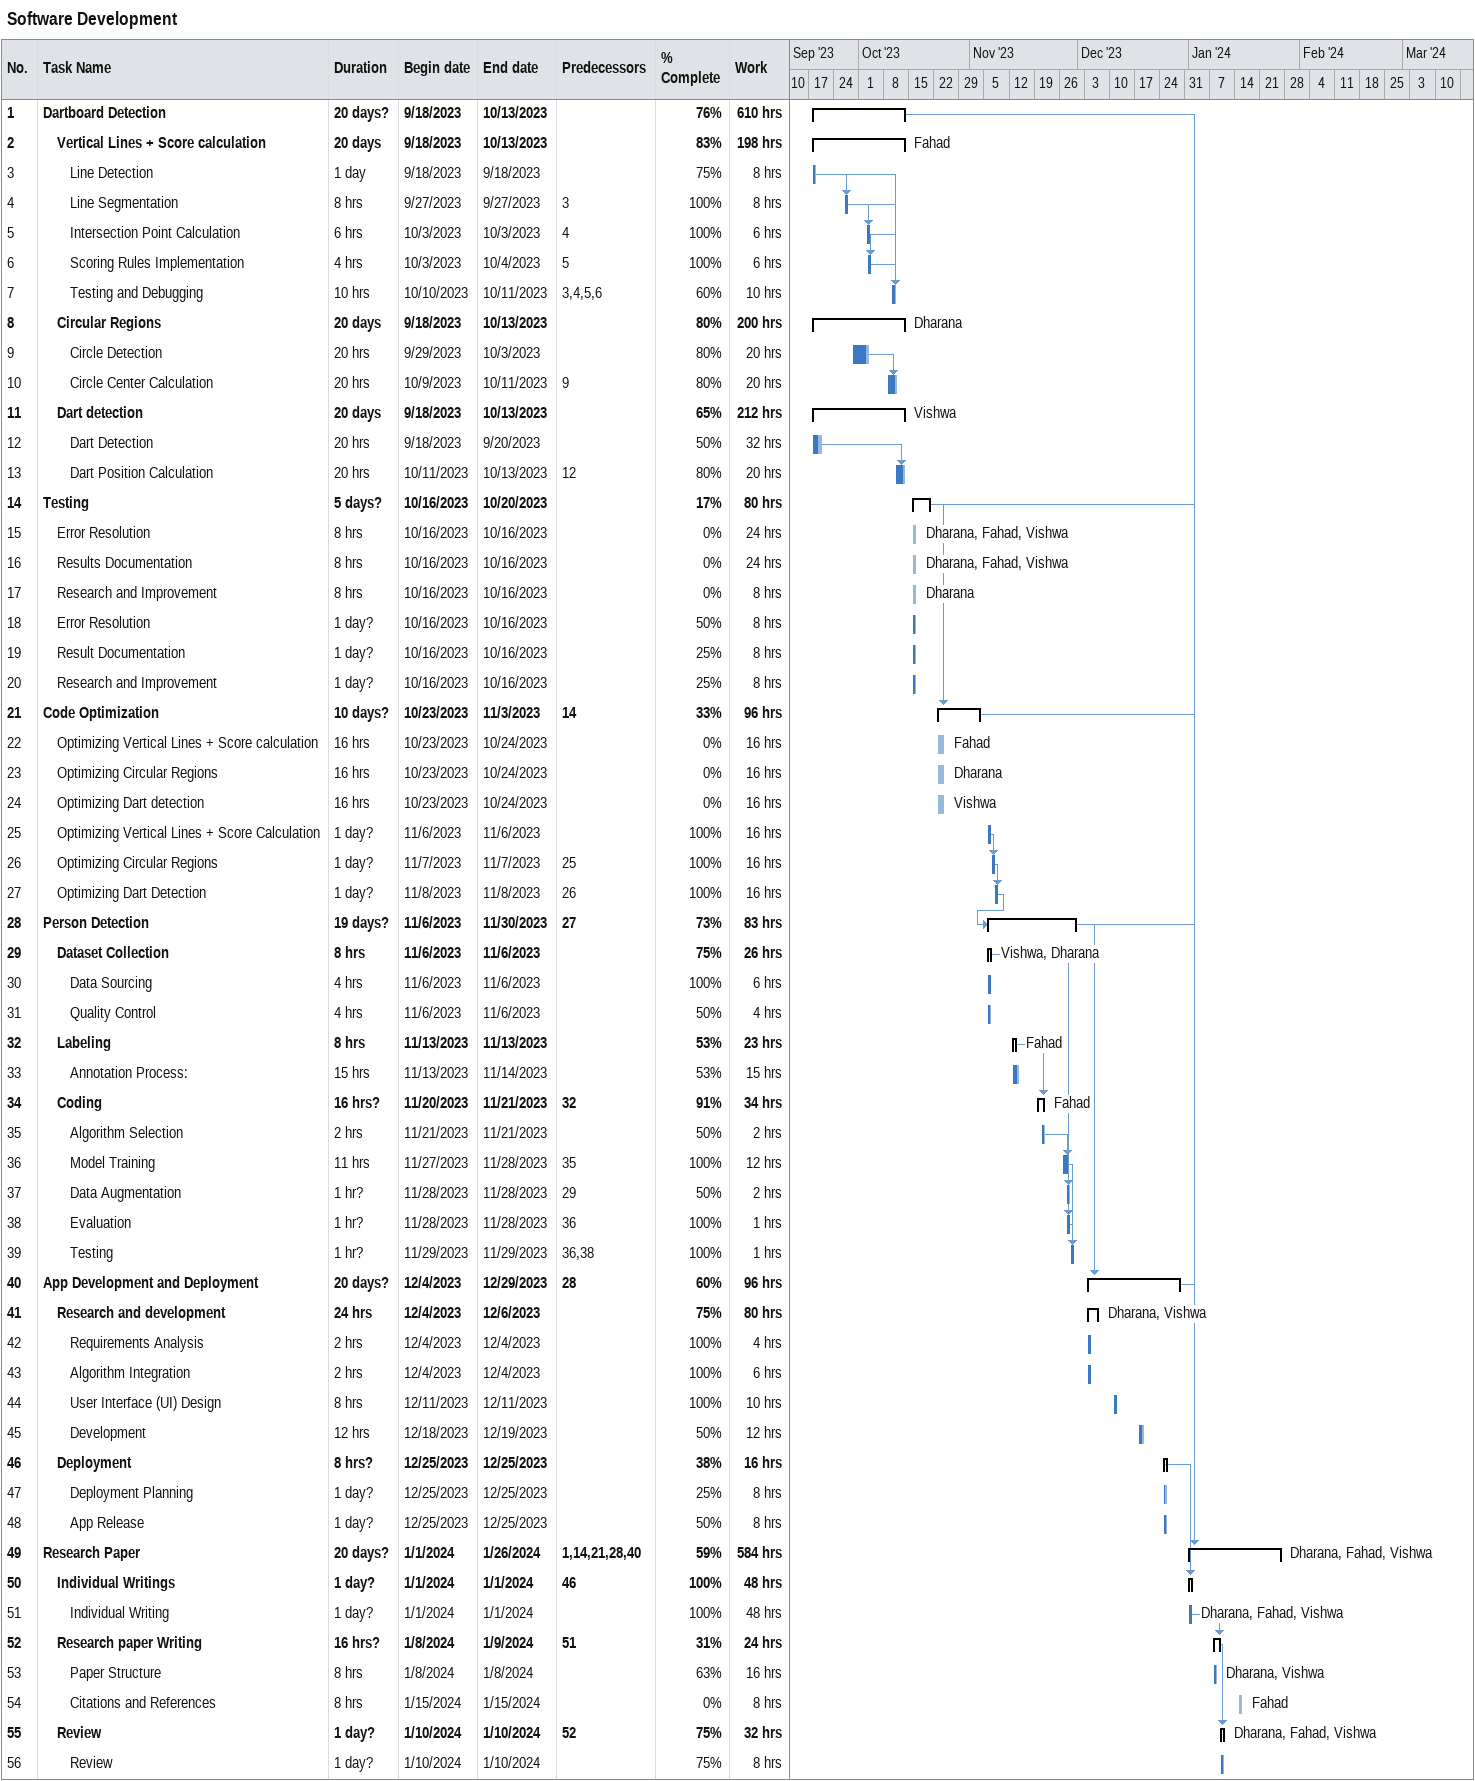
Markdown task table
Software Development

| ID | Level | Task | Duration | Start | Finish | Predecessors | Resources | % complete | Work (h) |
|---|---|---|---|---|---|---|---|---|---|
| 1 | 1 | **Dartboard Detection** | 20d? | 2023-09-18 | 2023-10-13 |  |  | 76 | 610 |
| 2 | 2 | **Vertical Lines + Score calculation** | 20d | 2023-09-18 | 2023-10-13 |  | Fahad | 83 | 198 |
| 3 | 3 | Line Detection | 1d | 2023-09-18 | 2023-09-18 |  |  | 75 | 8 |
| 4 | 3 | Line Segmentation | 8h | 2023-09-27 | 2023-09-27 | 3 |  | 100 | 8 |
| 5 | 3 | Intersection Point Calculation | 6h | 2023-10-03 | 2023-10-03 | 4 |  | 100 | 6 |
| 6 | 3 | Scoring Rules Implementation | 4h | 2023-10-03 | 2023-10-04 | 5 |  | 100 | 6 |
| 7 | 3 | Testing and Debugging | 10h | 2023-10-10 | 2023-10-11 | 3, 4, 5, 6 |  | 60 | 10 |
| 8 | 2 | **Circular Regions** | 20d | 2023-09-18 | 2023-10-13 |  | Dharana | 80 | 200 |
| 9 | 3 | Circle Detection | 20h | 2023-09-29 | 2023-10-03 |  |  | 80 | 20 |
| 10 | 3 | Circle Center Calculation | 20h | 2023-10-09 | 2023-10-11 | 9 |  | 80 | 20 |
| 11 | 2 | **Dart detection** | 20d | 2023-09-18 | 2023-10-13 |  | Vishwa | 65 | 212 |
| 12 | 3 | Dart Detection | 20h | 2023-09-18 | 2023-09-20 |  |  | 50 | 32 |
| 13 | 3 | Dart Position Calculation | 20h | 2023-10-11 | 2023-10-13 | 12 |  | 80 | 20 |
| 14 | 1 | **Testing** | 5d? | 2023-10-16 | 2023-10-20 |  |  | 17 | 80 |
| 15 | 2 | Error Resolution | 8h | 2023-10-16 | 2023-10-16 |  | Dharana, Fahad, Vishwa | 0 | 24 |
| 16 | 2 | Results Documentation | 8h | 2023-10-16 | 2023-10-16 |  | Dharana, Fahad, Vishwa | 0 | 24 |
| 17 | 2 | Research and Improvement | 8h | 2023-10-16 | 2023-10-16 |  | Dharana | 0 | 8 |
| 18 | 2 | Error Resolution | 1d? | 2023-10-16 | 2023-10-16 |  |  | 50 | 8 |
| 19 | 2 | Result Documentation | 1d? | 2023-10-16 | 2023-10-16 |  |  | 25 | 8 |
| 20 | 2 | Research and Improvement | 1d? | 2023-10-16 | 2023-10-16 |  |  | 25 | 8 |
| 21 | 1 | **Code Optimization** | 10d? | 2023-10-23 | 2023-11-03 | 14 |  | 33 | 96 |
| 22 | 2 | Optimizing Vertical Lines + Score calculation | 16h | 2023-10-23 | 2023-10-24 |  | Fahad | 0 | 16 |
| 23 | 2 | Optimizing Circular Regions | 16h | 2023-10-23 | 2023-10-24 |  | Dharana | 0 | 16 |
| 24 | 2 | Optimizing Dart detection | 16h | 2023-10-23 | 2023-10-24 |  | Vishwa | 0 | 16 |
| 25 | 2 | Optimizing Vertical Lines + Score Calculation | 1d? | 2023-11-06 | 2023-11-06 |  |  | 100 | 16 |
| 26 | 2 | Optimizing Circular Regions | 1d? | 2023-11-07 | 2023-11-07 | 25 |  | 100 | 16 |
| 27 | 2 | Optimizing Dart Detection | 1d? | 2023-11-08 | 2023-11-08 | 26 |  | 100 | 16 |
| 28 | 1 | **Person Detection** | 19d? | 2023-11-06 | 2023-11-30 | 27 |  | 73 | 83 |
| 29 | 2 | **Dataset Collection** | 8h | 2023-11-06 | 2023-11-06 |  | Vishwa, Dharana | 75 | 26 |
| 30 | 3 | Data Sourcing | 4h | 2023-11-06 | 2023-11-06 |  |  | 100 | 6 |
| 31 | 3 | Quality Control | 4h | 2023-11-06 | 2023-11-06 |  |  | 50 | 4 |
| 32 | 2 | **Labeling** | 8h | 2023-11-13 | 2023-11-13 |  | Fahad | 53 | 23 |
| 33 | 3 | Annotation Process: | 15h | 2023-11-13 | 2023-11-14 |  |  | 53 | 15 |
| 34 | 2 | **Coding** | 16h? | 2023-11-20 | 2023-11-21 | 32 | Fahad | 91 | 34 |
| 35 | 3 | Algorithm Selection | 2h | 2023-11-21 | 2023-11-21 |  |  | 50 | 2 |
| 36 | 3 | Model Training | 11h | 2023-11-27 | 2023-11-28 | 35 |  | 100 | 12 |
| 37 | 3 | Data Augmentation | 1h? | 2023-11-28 | 2023-11-28 | 29 |  | 50 | 2 |
| 38 | 3 | Evaluation | 1h? | 2023-11-28 | 2023-11-28 | 36 |  | 100 | 1 |
| 39 | 3 | Testing | 1h? | 2023-11-29 | 2023-11-29 | 36, 38 |  | 100 | 1 |
| 40 | 1 | **App Development and Deployment** | 20d? | 2023-12-04 | 2023-12-29 | 28 |  | 60 | 96 |
| 41 | 2 | **Research and development** | 24h | 2023-12-04 | 2023-12-06 |  | Dharana, Vishwa | 75 | 80 |
| 42 | 3 | Requirements Analysis | 2h | 2023-12-04 | 2023-12-04 |  |  | 100 | 4 |
| 43 | 3 | Algorithm Integration | 2h | 2023-12-04 | 2023-12-04 |  |  | 100 | 6 |
| 44 | 3 | User Interface (UI) Design | 8h | 2023-12-11 | 2023-12-11 |  |  | 100 | 10 |
| 45 | 3 | Development | 12h | 2023-12-18 | 2023-12-19 |  |  | 50 | 12 |
| 46 | 2 | **Deployment** | 8h? | 2023-12-25 | 2023-12-25 |  |  | 38 | 16 |
| 47 | 3 | Deployment Planning | 1d? | 2023-12-25 | 2023-12-25 |  |  | 25 | 8 |
| 48 | 3 | App Release | 1d? | 2023-12-25 | 2023-12-25 |  |  | 50 | 8 |
| 49 | 1 | **Research Paper** | 20d? | 2024-01-01 | 2024-01-26 | 1, 14, 21, 28, 40 | Dharana, Fahad, Vishwa | 59 | 584 |
| 50 | 2 | **Individual Writings** | 1d? | 2024-01-01 | 2024-01-01 | 46 |  | 100 | 48 |
| 51 | 3 | Individual Writing | 1d? | 2024-01-01 | 2024-01-01 |  | Dharana, Fahad, Vishwa | 100 | 48 |
| 52 | 2 | **Research paper Writing** | 16h? | 2024-01-08 | 2024-01-09 | 51 |  | 31 | 24 |
| 53 | 3 | Paper Structure | 8h | 2024-01-08 | 2024-01-08 |  | Dharana, Vishwa | 63 | 16 |
| 54 | 3 | Citations and References | 8h | 2024-01-15 | 2024-01-15 |  | Fahad | 0 | 8 |
| 55 | 2 | **Review** | 1d? | 2024-01-10 | 2024-01-10 | 52 | Dharana, Fahad, Vishwa | 75 | 32 |
| 56 | 3 | Review | 1d? | 2024-01-10 | 2024-01-10 |  |  | 75 | 8 |
